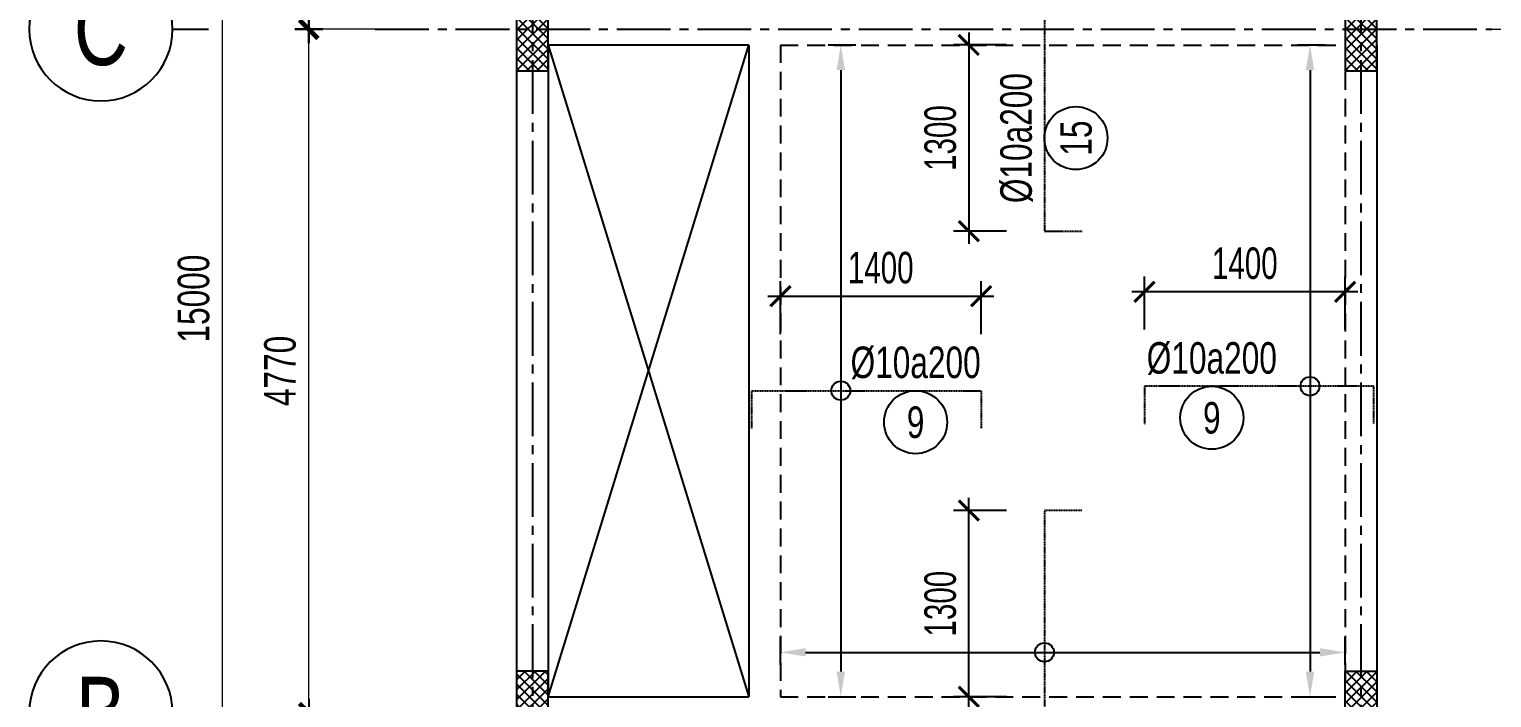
# Model space of a CAD drawing. Header units: inches. Extents: x -3538 to 66114, y -2541134 to 4288.
# Drawn here: x 15742 to 25945, y -2532260 to -2527593 of the extents above; entities that cross this region are included whole.
import ezdxf
from ezdxf.enums import TextEntityAlignment as Align

# ---------------------------------------------------------------- set-up
doc = ezdxf.new("R2010")
doc.units = ezdxf.units.IN
doc.header["$MEASUREMENT"] = 0
for name, pattern in [('HIDDEN', [0.375, 0.25, -0.125]), ('Xref Grid (A1)$0$CENTER2', [1.125, 0.75, -0.125, 0.125, -0.125]), ('Xref Structure Plan 2 (A1)$0$HIDDEN', [0.375, 0.25, -0.125])]:
    doc.linetypes.add(name, pattern=pattern)
doc.layers.get('DEFPOINTS').update_dxf_attribs({"color": 87})
for name, color, linetype in [('KCS_CHI', 8, 'Continuous'), ('KCS_DIM', 8, 'Continuous'), ('KCS_SOTHEP_CIRCLE', 1, 'Continuous'), ('KCS_SOTHEP_TEXT', 2, 'Continuous'), ('KCS_STEEL_TOP', 4, 'HIDDEN'), ('KCS_TEXT', 7, 'Continuous'), ('Xref Column Plan 1 (A1)$0$$0$09.COLUMN', 4, 'Continuous'), ('Xref Column Plan 1 (A1)$0$10.HATCH', 9, 'Continuous'), ('Xref Grid (A1)$0$01.AXIS', 160, 'Xref Grid (A1)$0$CENTER2'), ('Xref Grid (A1)$0$02.DIM', 8, 'Continuous'), ('Xref Structure Plan 2 (A1)$0$03.BORDER', 3, 'Continuous'), ('Xref Structure Plan 2 (A1)$0$04.HIDDEN', 8, 'Xref Structure Plan 2 (A1)$0$HIDDEN'), ('Xref Structure Plan 2 (A1)$0$11.NOTE', 8, 'Continuous')]:
    doc.layers.add(name, color=color, linetype=linetype)
doc.layers.add('Xref Column Plan 1 (A1)$0$KHUNGTEN', color=7, linetype='Continuous', lineweight=20)
doc.layers.add('Xref Structure Plan 2 (A1)$0$KHUNGTEN', color=7, linetype='Continuous', lineweight=20)
doc.styles.add('KCS_SMTEXT', font='3t-unicode.shx', dxfattribs={"width": 0.7})
doc.styles.add('Xref Grid (A1)$0$BIGTEXT', font='arial.ttf', dxfattribs={"width": 0.8})
doc.styles.add('Xref Grid (A1)$0$SMTEXT', font='3t-unicode.shx', dxfattribs={"width": 0.75})
doc.dimstyles.new('KCS_DIM88', dxfattribs={"dimscale": 88, "dimtxt": 2.5, "dimasz": 1.6, "dimexe": 1.2, "dimexo": 0, "dimgap": 1, "dimtad": 1, "dimdec": 0, "dimzin": 0, "dimdsep": 46, "dimtxsty": 'KCS_SMTEXT', "dimblk": 'ARCHTICK', "dimcen": 0, "dimdle": 1, "dimclrd": 8, "dimclre": 8, "dimclrt": 7, "dimadec": 0, "dimazin": 0, "dimtfac": 1, "dimtdec": 0, "dimtix": 1, "dimtmove": 2, "dimatfit": 3, "dimfxl": 1, "dimtolj": 1, "dimtzin": 0, "dimarcsym": 0})
doc.dimstyles.new('KCS_DIM88_LE', dxfattribs={"dimscale": 88, "dimtxt": 0.001, "dimasz": 2, "dimexe": 1.2, "dimexo": 0, "dimgap": 1, "dimtad": 1, "dimdec": 0, "dimzin": 0, "dimdsep": 46, "dimtxsty": 'KCS_SMTEXT', "dimcen": 0, "dimdle": 1, "dimclrd": 256, "dimclre": 256, "dimclrt": 2, "dimadec": 0, "dimazin": 0, "dimtfac": 1, "dimtdec": 0, "dimtix": 1, "dimtmove": 2, "dimatfit": 3, "dimfxl": 1, "dimtolj": 1, "dimtzin": 0, "dimarcsym": 0})
doc.dimstyles.new('Xref Grid (A1)$0$X1', dxfattribs={"dimtxt": 220, "dimasz": 0.8, "dimexe": 0, "dimexo": 0, "dimgap": 90, "dimtad": 1, "dimdec": 0, "dimzin": 13, "dimdsep": 46, "dimtxsty": 'Xref Grid (A1)$0$SMTEXT', "dimblk1": 'Xref Grid (A1)$0$CHEO', "dimblk2": 'Xref Grid (A1)$0$CHEO', "dimsah": 1, "dimcen": 0, "dimclrd": 256, "dimclre": 256, "dimclrt": 2, "dimadec": 0, "dimazin": 0, "dimtfac": 1, "dimtdec": 0, "dimtix": 1, "dimtmove": 2, "dimatfit": 3, "dimldrblk": 'Xref Grid (A1)$0$CHEO', "dimfxl": 1, "dimtolj": 1, "dimtzin": 13, "dimarcsym": 0})

# ---------------------------------------------------------------- blocks, each defined once
blk = doc.blocks.new('Xref Grid (A1)$0$CHEO')
at = {"layer": 'Xref Grid (A1)$0$02.DIM'}
for points in [[(-121, 0), (121, 0)], [(0, 121), (0, -121)]]:
    blk.add_lwpolyline(points, dxfattribs=at)
at = {"layer": 'Xref Grid (A1)$0$02.DIM', "const_width": 40}
blk.add_lwpolyline([(80, 80), (-80, -81)], dxfattribs=at)
blk = doc.blocks.new('*D132')
at = {"layer": 'DEFPOINTS', "color": 0, "transparency": 16777216}
for p in [(-1560, 9270), (-859, 9270), (-859, 4500)]:
    blk.add_point(p, dxfattribs=at)
at = {"layer": 'Xref Grid (A1)$0$02.DIM', "lineweight": -2, "transparency": 16777216}
for p, q in [((-859, 9270), (-1560, 9270)), ((-1560, 4501), (-1560, 9269)), ((-859, 4500), (-1560, 4500))]:
    blk.add_line(p, q, dxfattribs=at)
at = {"layer": 'Xref Grid (A1)$0$02.DIM', "lineweight": -2, "transparency": 16777216, "xscale": 0.8, "yscale": 0.8, "zscale": 0.8}
for p, rotation in [((-1560, 9270), 90), ((-1560, 4500), 270)]:
    blk.add_blockref('Xref Grid (A1)$0$CHEO', p, dxfattribs=dict(at, rotation=rotation))
at = {"layer": 'Xref Grid (A1)$0$02.DIM', "color": 2, "transparency": 16777216, "insert": (-1760, 6885), "char_height": 220, "attachment_point": 5, "rotation": 90, "style": 'Xref Grid (A1)$0$SMTEXT'}
blk.add_mtext('\\A1;4770', dxfattribs=at)
blk = doc.blocks.new('*D133')
at = {"layer": 'DEFPOINTS', "color": 0, "transparency": 16777216}
for p in [(-1560, 14780), (-859, 14780), (-859, 9270)]:
    blk.add_point(p, dxfattribs=at)
at = {"layer": 'Xref Grid (A1)$0$02.DIM', "lineweight": -2, "transparency": 16777216}
for p, q in [((-859, 14780), (-1560, 14780)), ((-1560, 9271), (-1560, 14779)), ((-859, 9270), (-1560, 9270))]:
    blk.add_line(p, q, dxfattribs=at)
at = {"layer": 'Xref Grid (A1)$0$02.DIM', "lineweight": -2, "transparency": 16777216, "xscale": 0.8, "yscale": 0.8, "zscale": 0.8}
for p, rotation in [((-1560, 14780), 90), ((-1560, 9270), 270)]:
    blk.add_blockref('Xref Grid (A1)$0$CHEO', p, dxfattribs=dict(at, rotation=rotation))
at = {"layer": 'Xref Grid (A1)$0$02.DIM', "color": 2, "transparency": 16777216, "insert": (-1760, 12025), "char_height": 220, "attachment_point": 5, "rotation": 90, "style": 'Xref Grid (A1)$0$SMTEXT'}
blk.add_mtext('\\A1;5510', dxfattribs=at)
blk = doc.blocks.new('*D135')
at = {"layer": 'DEFPOINTS', "color": 0, "transparency": 16777216}
for p in [(-2163, 14890), (-859, 14890), (-859, -110)]:
    blk.add_point(p, dxfattribs=at)
at = {"layer": 'Xref Grid (A1)$0$02.DIM', "lineweight": -2, "transparency": 16777216}
for p, q in [((-859, 14890), (-2163, 14890)), ((-2163, -110), (-2163, 14889)), ((-859, -110), (-2163, -110))]:
    blk.add_line(p, q, dxfattribs=at)
at = {"layer": 'Xref Grid (A1)$0$02.DIM', "lineweight": -2, "transparency": 16777216, "xscale": 0.8, "yscale": 0.8, "zscale": 0.8}
for p, rotation in [((-2163, 14890), 90), ((-2163, -110), 270)]:
    blk.add_blockref('Xref Grid (A1)$0$CHEO', p, dxfattribs=dict(at, rotation=rotation))
at = {"layer": 'Xref Grid (A1)$0$02.DIM', "color": 2, "transparency": 16777216, "insert": (-2363, 7390), "char_height": 220, "attachment_point": 5, "rotation": 90, "style": 'Xref Grid (A1)$0$SMTEXT'}
blk.add_mtext('\\A1;15000', dxfattribs=at)
blk = doc.blocks.new('Xref Grid (A1)$0$_Axis name')
at = {"layer": 'Xref Grid (A1)$0$02.DIM'}
blk.add_line((0, 2.5), (0, 0), dxfattribs=at)
blk.add_circle((0, 7.5), 5, dxfattribs=at)
at = {"layer": 'Xref Grid (A1)$0$02.DIM', "style": 'Xref Grid (A1)$0$BIGTEXT', "width": 0.75}
blk.add_attdef('.', text='', height=5, dxfattribs=at).set_placement((0, 7.5), align=Align.MIDDLE)
blk = doc.blocks.new('*D141')
at = {"layer": 'DEFPOINTS', "color": 0, "transparency": 16777216}
for p in [(6693, 9270), (7393, 9270), (6693, 4500)]:
    blk.add_point(p, dxfattribs=at)
at = {"layer": 'Xref Grid (A1)$0$02.DIM', "lineweight": -2, "transparency": 16777216}
for p, q in [((6693, 9270), (7393, 9270)), ((7393, 4501), (7393, 9269)), ((6693, 4500), (7393, 4500))]:
    blk.add_line(p, q, dxfattribs=at)
at = {"layer": 'Xref Grid (A1)$0$02.DIM', "lineweight": -2, "transparency": 16777216, "xscale": 0.8, "yscale": 0.8, "zscale": 0.8}
for p, rotation in [((7393, 9270), 90), ((7393, 4500), 270)]:
    blk.add_blockref('Xref Grid (A1)$0$CHEO', p, dxfattribs=dict(at, rotation=rotation))
at = {"layer": 'Xref Grid (A1)$0$02.DIM', "color": 2, "transparency": 16777216, "insert": (7193, 6885), "char_height": 220, "attachment_point": 5, "rotation": 90, "style": 'Xref Grid (A1)$0$SMTEXT'}
blk.add_mtext('\\A1;4770', dxfattribs=at)
blk = doc.blocks.new('*D142')
at = {"layer": 'DEFPOINTS', "color": 0, "transparency": 16777216}
for p in [(6773, 14780), (7393, 14780), (6693, 9270)]:
    blk.add_point(p, dxfattribs=at)
at = {"layer": 'Xref Grid (A1)$0$02.DIM', "lineweight": -2, "transparency": 16777216}
for p, q in [((6773, 14780), (7393, 14780)), ((7393, 9271), (7393, 14779)), ((6693, 9270), (7393, 9270))]:
    blk.add_line(p, q, dxfattribs=at)
at = {"layer": 'Xref Grid (A1)$0$02.DIM', "lineweight": -2, "transparency": 16777216, "xscale": 0.8, "yscale": 0.8, "zscale": 0.8}
for p, rotation in [((7393, 14780), 90), ((7393, 9270), 270)]:
    blk.add_blockref('Xref Grid (A1)$0$CHEO', p, dxfattribs=dict(at, rotation=rotation))
at = {"layer": 'Xref Grid (A1)$0$02.DIM', "color": 2, "transparency": 16777216, "insert": (7193, 12025), "char_height": 220, "attachment_point": 5, "rotation": 90, "style": 'Xref Grid (A1)$0$SMTEXT'}
blk.add_mtext('\\A1;5510', dxfattribs=at)
blk = doc.blocks.new('_ArchTick')
at = {"color": 0, "linetype": 'ByBlock', "const_width": 0.15}
blk.add_lwpolyline([(-0.5, -0.5), (0.5, 0.5)], dxfattribs=at)
blk = doc.blocks.new('*D199')
at = {"layer": 'DEFPOINTS', "color": 0, "transparency": 16777216}
for p in [(22560, -2527703), (22296, -2529003), (22560, -2529003)]:
    blk.add_point(p, dxfattribs=at)
at = {"layer": 'KCS_DIM', "color": 8, "lineweight": -2, "transparency": 16777216}
for p, q in [((22296, -2527615), (22296, -2529091)), ((22560, -2527703), (22190, -2527703)), ((22560, -2529003), (22190, -2529003))]:
    blk.add_line(p, q, dxfattribs=at)
at = {"layer": 'KCS_DIM', "color": 8, "lineweight": -2, "transparency": 16777216, "xscale": 140.8, "yscale": 140.8, "zscale": 140.8}
for p, rotation in [((22296, -2527703), 90), ((22296, -2529003), 270)]:
    blk.add_blockref('_ArchTick', p, dxfattribs=dict(at, rotation=rotation))
at = {"layer": 'KCS_DIM', "color": 7, "transparency": 16777216, "insert": (22098, -2528353), "char_height": 220, "attachment_point": 5, "rotation": 90, "style": 'KCS_SMTEXT'}
blk.add_mtext('\\A1;1300', dxfattribs=at)
blk = doc.blocks.new('*D203')
at = {"layer": 'DEFPOINTS', "color": 0, "transparency": 16777216}
for p in [(22296, -2530953), (22560, -2530953), (22560, -2532253)]:
    blk.add_point(p, dxfattribs=at)
at = {"layer": 'KCS_DIM', "color": 8, "lineweight": -2, "transparency": 16777216}
for p, q in [((22296, -2532341), (22296, -2530865)), ((22560, -2530953), (22190, -2530953)), ((22560, -2532253), (22190, -2532253))]:
    blk.add_line(p, q, dxfattribs=at)
at = {"layer": 'KCS_DIM', "color": 8, "lineweight": -2, "transparency": 16777216, "xscale": 140.8, "yscale": 140.8, "zscale": 140.8}
for p, rotation in [((22296, -2530953), 90), ((22296, -2532253), 270)]:
    blk.add_blockref('_ArchTick', p, dxfattribs=dict(at, rotation=rotation))
at = {"layer": 'KCS_DIM', "color": 7, "transparency": 16777216, "insert": (22098, -2531603), "char_height": 220, "attachment_point": 5, "rotation": 90, "style": 'KCS_SMTEXT'}
blk.add_mtext('\\A1;1300', dxfattribs=at)
blk = doc.blocks.new('*D204')
at = {"layer": 'DEFPOINTS', "color": 0, "transparency": 16777216}
for p in [(24922, -2531943), (20982, -2532031), (24922, -2532031)]:
    blk.add_point(p, dxfattribs=at)
at = {"layer": 'KCS_DIM', "lineweight": -2, "transparency": 16777216}
for p, q in [((20982, -2532031), (20982, -2531837)), ((24922, -2532031), (24922, -2531837)), ((21158, -2531943), (24746, -2531943))]:
    blk.add_line(p, q, dxfattribs=at)
at = {"layer": 'KCS_DIM', "transparency": 16777216}
for points in [[(21158, -2531914), (21158, -2531972), (20982, -2531943)], [(24746, -2531914), (24746, -2531972), (24922, -2531943)]]:
    blk.add_solid(points, dxfattribs=at)
at = {"layer": 'KCS_DIM', "color": 2, "transparency": 16777216, "insert": (22952, -2531855), "char_height": 0.088, "attachment_point": 5, "style": 'KCS_SMTEXT'}
blk.add_mtext('\\A1;3940', dxfattribs=at)
blk = doc.blocks.new('*D190')
at = {"layer": 'DEFPOINTS', "color": 0, "transparency": 16777216}
for p in [(22382, -2529457), (20982, -2529721), (22382, -2529721)]:
    blk.add_point(p, dxfattribs=at)
at = {"layer": 'KCS_DIM', "color": 8, "lineweight": -2, "transparency": 16777216}
for p, q in [((20982, -2529721), (20982, -2529351)), ((22382, -2529721), (22382, -2529351)), ((20894, -2529457), (22470, -2529457))]:
    blk.add_line(p, q, dxfattribs=at)
at = {"layer": 'KCS_DIM', "color": 8, "lineweight": -2, "transparency": 16777216, "xscale": 140.8, "yscale": 140.8, "zscale": 140.8, "rotation": 180}
blk.add_blockref('_ArchTick', (20982, -2529457), dxfattribs=at)
at = {"layer": 'KCS_DIM', "color": 8, "lineweight": -2, "transparency": 16777216, "xscale": 140.8, "yscale": 140.8, "zscale": 140.8}
blk.add_blockref('_ArchTick', (22382, -2529457), dxfattribs=at)
at = {"layer": 'KCS_DIM', "color": 7, "transparency": 16777216, "insert": (21682, -2529259), "char_height": 220, "attachment_point": 5, "style": 'KCS_SMTEXT'}
blk.add_mtext('\\A1;1400', dxfattribs=at)
blk = doc.blocks.new('*D191')
at = {"layer": 'DEFPOINTS', "color": 0, "transparency": 16777216}
for p in [(21315, -2527703), (21315, -2532253), (21403, -2532253)]:
    blk.add_point(p, dxfattribs=at)
at = {"layer": 'KCS_DIM', "lineweight": -2, "transparency": 16777216}
for p, q in [((21315, -2527703), (21509, -2527703)), ((21403, -2527879), (21403, -2532077)), ((21315, -2532253), (21509, -2532253))]:
    blk.add_line(p, q, dxfattribs=at)
at = {"layer": 'KCS_DIM', "transparency": 16777216}
for points in [[(21374, -2527879), (21433, -2527879), (21403, -2527703)], [(21374, -2532077), (21433, -2532077), (21403, -2532253)]]:
    blk.add_solid(points, dxfattribs=at)
at = {"layer": 'KCS_DIM', "color": 2, "transparency": 16777216, "insert": (21315, -2529978), "char_height": 0.088, "attachment_point": 5, "rotation": 90, "style": 'KCS_SMTEXT'}
blk.add_mtext('\\A1;4550', dxfattribs=at)
blk = doc.blocks.new('*D192')
at = {"layer": 'DEFPOINTS', "color": 0, "transparency": 16777216}
for p in [(23522, -2529426), (23522, -2529690), (24922, -2529690)]:
    blk.add_point(p, dxfattribs=at)
at = {"layer": 'KCS_DIM', "color": 8, "lineweight": -2, "transparency": 16777216}
for p, q in [((23522, -2529690), (23522, -2529320)), ((24922, -2529690), (24922, -2529320)), ((25010, -2529426), (23434, -2529426))]:
    blk.add_line(p, q, dxfattribs=at)
at = {"layer": 'KCS_DIM', "color": 8, "lineweight": -2, "transparency": 16777216, "xscale": 140.8, "yscale": 140.8, "zscale": 140.8, "rotation": 180}
blk.add_blockref('_ArchTick', (23522, -2529426), dxfattribs=at)
at = {"layer": 'KCS_DIM', "color": 8, "lineweight": -2, "transparency": 16777216, "xscale": 140.8, "yscale": 140.8, "zscale": 140.8}
blk.add_blockref('_ArchTick', (24922, -2529426), dxfattribs=at)
at = {"layer": 'KCS_DIM', "color": 7, "transparency": 16777216, "insert": (24222, -2529228), "char_height": 220, "attachment_point": 5, "style": 'KCS_SMTEXT'}
blk.add_mtext('\\A1;1400', dxfattribs=at)
blk = doc.blocks.new('*D193')
at = {"layer": 'DEFPOINTS', "color": 0, "transparency": 16777216}
for p in [(24589, -2527703), (24589, -2532253), (24677, -2532253)]:
    blk.add_point(p, dxfattribs=at)
at = {"layer": 'KCS_DIM', "lineweight": -2, "transparency": 16777216}
for p, q in [((24589, -2527703), (24782, -2527703)), ((24677, -2527879), (24677, -2532077)), ((24589, -2532253), (24782, -2532253))]:
    blk.add_line(p, q, dxfattribs=at)
at = {"layer": 'KCS_DIM', "transparency": 16777216}
for points in [[(24647, -2527879), (24706, -2527879), (24677, -2527703)], [(24647, -2532077), (24706, -2532077), (24677, -2532253)]]:
    blk.add_solid(points, dxfattribs=at)
at = {"layer": 'KCS_DIM', "color": 2, "transparency": 16777216, "insert": (24589, -2529978), "char_height": 0.088, "attachment_point": 5, "rotation": 90, "style": 'KCS_SMTEXT'}
blk.add_mtext('\\A1;4550', dxfattribs=at)
blk = doc.blocks.new('Xref Grid (A1)')
at = {"layer": 'Xref Grid (A1)$0$01.AXIS', "ltscale": 500}
for p, q in [((0, 15804.1), (0, -2571.1)), ((5780, 15804.1), (5780, -2571.1)), ((-1098, 9270), (6692.6, 9270))]:
    blk.add_line(p, q, dxfattribs=at)
ref = blk.add_blockref('Xref Grid (A1)$0$_Axis name', (-2260.2, 9270), dxfattribs=dict(xscale=-100.0000000000006, yscale=100.0000000000006, zscale=100, rotation=90))
ref.add_attrib('.', 'C', dxfattribs={"layer": 'Xref Grid (A1)$0$02.DIM', "height": 500, "style": 'Xref Grid (A1)$0$BIGTEXT', "width": 0.75}).set_placement((-3010.2, 9270), align=Align.MIDDLE)
ref = blk.add_blockref('Xref Grid (A1)$0$_Axis name', (-2260.2, 4500), dxfattribs=dict(xscale=-100.0000000000006, yscale=100.0000000000006, zscale=100, rotation=90))
ref.add_attrib('.', 'B', dxfattribs={"layer": 'Xref Grid (A1)$0$02.DIM', "height": 500, "style": 'Xref Grid (A1)$0$BIGTEXT', "width": 0.75}).set_placement((-3010.2, 4500), align=Align.MIDDLE)
at = {"layer": 'Xref Grid (A1)$0$02.DIM'}
for base, p1, p2, angle, picture, middle in [((-2163.4132, 14890), (-859.1619, -110.4772), (-859.1619, 14890), 90, '*D135', (-2363.4132, 7389.7614)), ((-1559.7, 14780), (-859.2, 9270), (-859.2, 14780), 270, '*D133', (-1759.7, 12025)), ((7393.2, 14780), (6692.6, 9270), (6772.6, 14780), 270, '*D142', (7193.2, 12025)), ((-1559.7, 9270), (-859.2, 4500), (-859.2, 9270), 270, '*D132', (-1759.7, 6885)), ((7393.2, 9270), (6692.6, 4500), (6692.6, 9270), 270, '*D141', (7193.2, 6885))]:
    dim = blk.add_linear_dim(base=base, p1=p1, p2=p2, angle=angle, dimstyle='Xref Grid (A1)$0$X1', dxfattribs=at)
    dim.commit()
    dim.dimension.update_dxf_attribs({"geometry": picture, "text_midpoint": middle})
blk = doc.blocks.new('Xref Column Plan 1 (A1)')
at = {"layer": 'Xref Column Plan 1 (A1)$0$10.HATCH'}
h = blk.add_hatch(dxfattribs=at)
h.set_pattern_fill('ANSI37', color=256, scale=400)
h.set_pattern_definition([(45, (-790.083, 16438.03), (-35.35534, 35.35534), []), (135, (-790.083, 16438.03), (-35.35534, -35.35534), [])])
h.paths.add_polyline_path([(110, 9379), (-110, 9379), (-110, 8979), (110, 8979)])
h = blk.add_hatch(dxfattribs=at)
h.set_pattern_fill('ANSI37', color=256, scale=400)
h.set_pattern_definition([(45, (4989.917, 16438.03), (-35.35534, 35.35534), []), (135, (4989.917, 16438.03), (-35.35534, -35.35534), [])])
h.paths.add_polyline_path([(5890, 9379), (5670, 9379), (5670, 8979), (5890, 8979)])
h = blk.add_hatch(dxfattribs=at)
h.set_pattern_fill('ANSI37', color=256, scale=400)
h.set_pattern_definition([(45, (4489.917, 11668.026), (-35.35534, 35.35534), []), (135, (4489.917, 11668.026), (-35.35534, -35.35534), [])])
h.paths.add_polyline_path([(-110, 4389), (110, 4389), (110, 4789), (-110, 4789)])
h = blk.add_hatch(dxfattribs=at)
h.set_pattern_fill('ANSI37', color=256, scale=400)
h.set_pattern_definition([(45, (4989.917, 11668.03), (-35.35534, 35.35534), []), (135, (4989.917, 11668.03), (-35.35534, -35.35534), [])])
h.paths.add_polyline_path([(5890, 4389), (5670, 4389), (5670, 4789), (5890, 4789)])
at = {"layer": 'Xref Column Plan 1 (A1)$0$$0$09.COLUMN'}
for points in [[(110, 9379), (-110, 9379), (-110, 8979), (110, 8979)], [(5890, 9379), (5670, 9379), (5670, 8979), (5890, 8979)], [(-110, 4389), (110, 4389), (110, 4789), (-110, 4789)], [(5890, 4389), (5670, 4389), (5670, 4789), (5890, 4789)]]:
    blk.add_lwpolyline(points, close=True, dxfattribs=at)
at = {"layer": 'Xref Column Plan 1 (A1)$0$KHUNGTEN'}
blk.add_blockref('Xref Grid (A1)', (0, -1), dxfattribs=at)
blk = doc.blocks.new('Xref Structure Plan 2 (A1)')
at = {"layer": 'Xref Structure Plan 2 (A1)$0$03.BORDER'}
for p, q in [((-110, 9159), (-110, 4789)), ((110, 9159), (110, 4647)), ((1510, 9159), (110, 9159)), ((1510, 9159), (1510, 4609)), ((5890, 9159), (5890, 4789)), ((110, 4609), (1510, 4609))]:
    blk.add_line(p, q, dxfattribs=at)
at = {"layer": 'Xref Structure Plan 2 (A1)$0$04.HIDDEN', "ltscale": 500}
for p, q in [((1730, 9159), (5670, 9159)), ((1730, 9159), (1730, 4609)), ((5670, 9159), (5670, 4647)), ((1730, 4609), (5670, 4609))]:
    blk.add_line(p, q, dxfattribs=at)
at = {"layer": 'Xref Structure Plan 2 (A1)$0$11.NOTE'}
for p, q in [((110, 4609), (1510, 9159)), ((110, 9159), (1510, 4609))]:
    blk.add_line(p, q, dxfattribs=at)
at = {"layer": 'Xref Structure Plan 2 (A1)$0$KHUNGTEN'}
blk.add_blockref('Xref Column Plan 1 (A1)', (0, 0), dxfattribs=at)

msp = doc.modelspace()

# ---------------------------------------------------------------- linework, layer by layer
at = {"layer": 'KCS_CHI'}
for centre in [(21403.3, -2530116.4), (24676.7, -2530085.6), (22823.9, -2531942.9)]:
    msp.add_circle(centre, 66, dxfattribs=at)
at = {"layer": 'KCS_SOTHEP_CIRCLE'}
for centre in [(23043.9, -2528353.3), (23991.7, -2530305.6), (21925.4, -2530336.4)]:
    msp.add_circle(centre, 220, dxfattribs=at)
at = {"layer": 'KCS_STEEL_TOP'}
for points in [[(23087.9, -2526183.3), (22823.9, -2526183.3), (22823.9, -2529003.3), (23087.9, -2529003.3)], [(25122, -2530349.6), (25122, -2530085.6), (23522, -2530085.6), (23522, -2530349.6)], [(20782, -2530380.4), (20782, -2530116.4), (22382, -2530116.4), (22382, -2530380.4)], [(23087.9, -2530953.3), (22823.9, -2530953.3), (22823.9, -2533773.3), (23087.9, -2533773.3)]]:
    msp.add_lwpolyline(points, dxfattribs=at)

# ---------------------------------------------------------------- block references
msp.add_blockref('Xref Structure Plan 2 (A1)', (19252, -2536862.6), dxfattribs=at)

# ---------------------------------------------------------------- texts
at = {"layer": 'KCS_SOTHEP_TEXT', "style": 'KCS_SMTEXT', "width": 0.75}
msp.add_text('15', height=220, rotation=90, dxfattribs=at).set_placement((23043.9, -2528353.3), align=Align.MIDDLE_CENTER)
for p in [(21925.4, -2530336.4), (23991.7, -2530305.6)]:
    msp.add_text('9', height=220, dxfattribs=at).set_placement(p, align=Align.MIDDLE_CENTER)
at = {"layer": 'KCS_TEXT', "style": 'KCS_SMTEXT', "width": 0.75}
msp.add_text('%%c10a200', height=220, rotation=90, dxfattribs=at).set_placement((22735.9, -2528353.3), align=Align.CENTER)
for p in [(23991.7, -2529997.6), (21925.4, -2530028.4)]:
    msp.add_text('%%c10a200', height=220, dxfattribs=at).set_placement(p, align=Align.CENTER)

# ---------------------------------------------------------------- dimensions: what is measured, and where the dimension line sits
at = {"layer": 'KCS_DIM'}
for p1, p2, distance, dimstyle, picture, middle in [((22559.9, -2527703.3), (22559.9, -2529003.3), -264, 'KCS_DIM88', '*D199', (22097.9, -2528353.3)), ((21315.3, -2527703.3), (21315.3, -2532253.3), 88, 'KCS_DIM88_LE', '*D191', (21315.3, -2529978.3)), ((24588.7, -2527703.3), (24588.7, -2532253.3), 88, 'KCS_DIM88_LE', '*D193', (24588.6, -2529978.3)), ((20982, -2529720.9), (22382, -2529720.9), 264, 'KCS_DIM88', '*D190', (21682, -2529258.9)), ((24922, -2529690.1), (23522, -2529690.1), -264, 'KCS_DIM88', '*D192', (24222, -2529228.1)), ((22559.9, -2532253.3), (22559.9, -2530953.3), 264, 'KCS_DIM88', '*D203', (22097.9, -2531603.3)), ((20982, -2532030.9), (24922, -2532030.9), 88, 'KCS_DIM88_LE', '*D204', (22952, -2531854.9))]:
    dim = msp.add_aligned_dim(p1=p1, p2=p2, distance=distance, dimstyle=dimstyle, dxfattribs=at)
    dim.commit()
    dim.dimension.update_dxf_attribs({"geometry": picture, "text_midpoint": middle})

doc.saveas('drawing.dxf')
